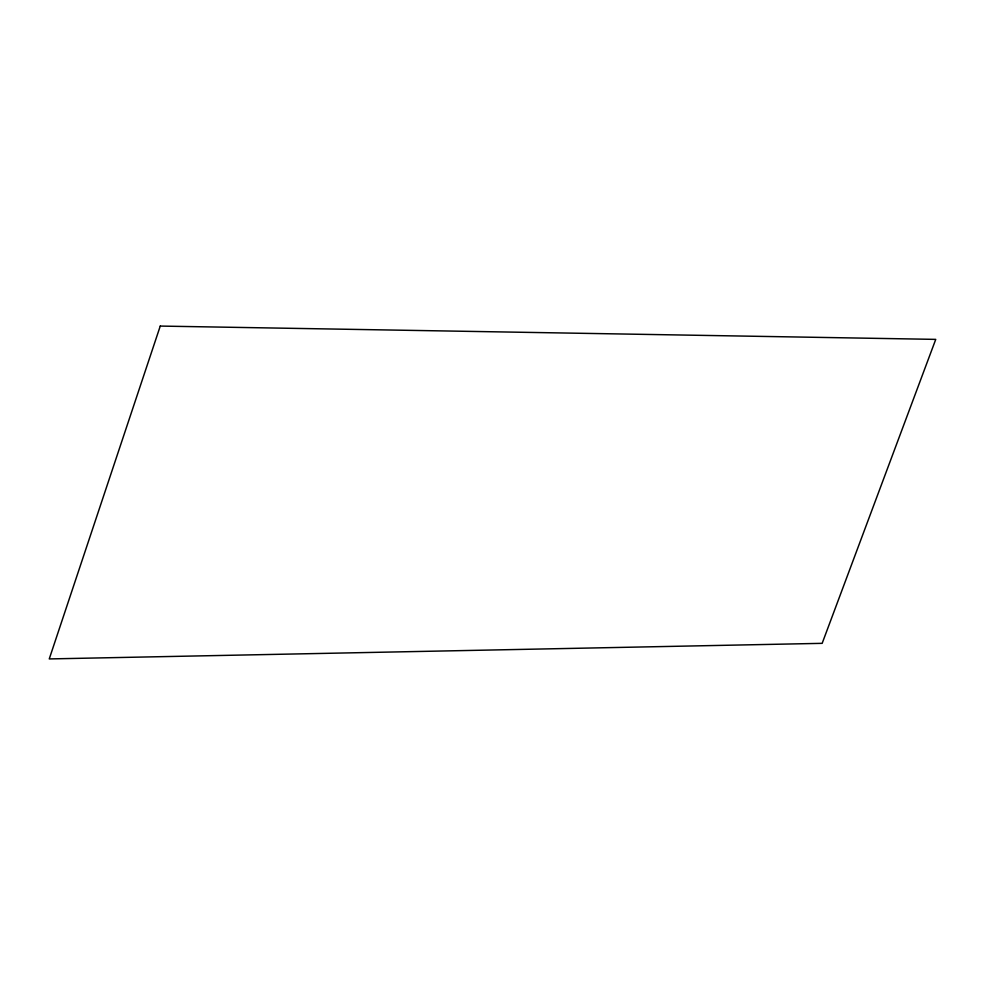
<?xml version="1.0" encoding="UTF-8"?>
<svg xmlns="http://www.w3.org/2000/svg" width="985" height="985" viewBox="0 0 985 985"><rect width="100%" height="100%" fill="white"/><g stroke="black" fill="none" stroke-linecap="round" stroke-linejoin="round"><path stroke-width="1.48" d="M160.26 326.072L49.25 658.928L822.167 643.34L935.75 339.382L160.26 326.072"/></g></svg>
